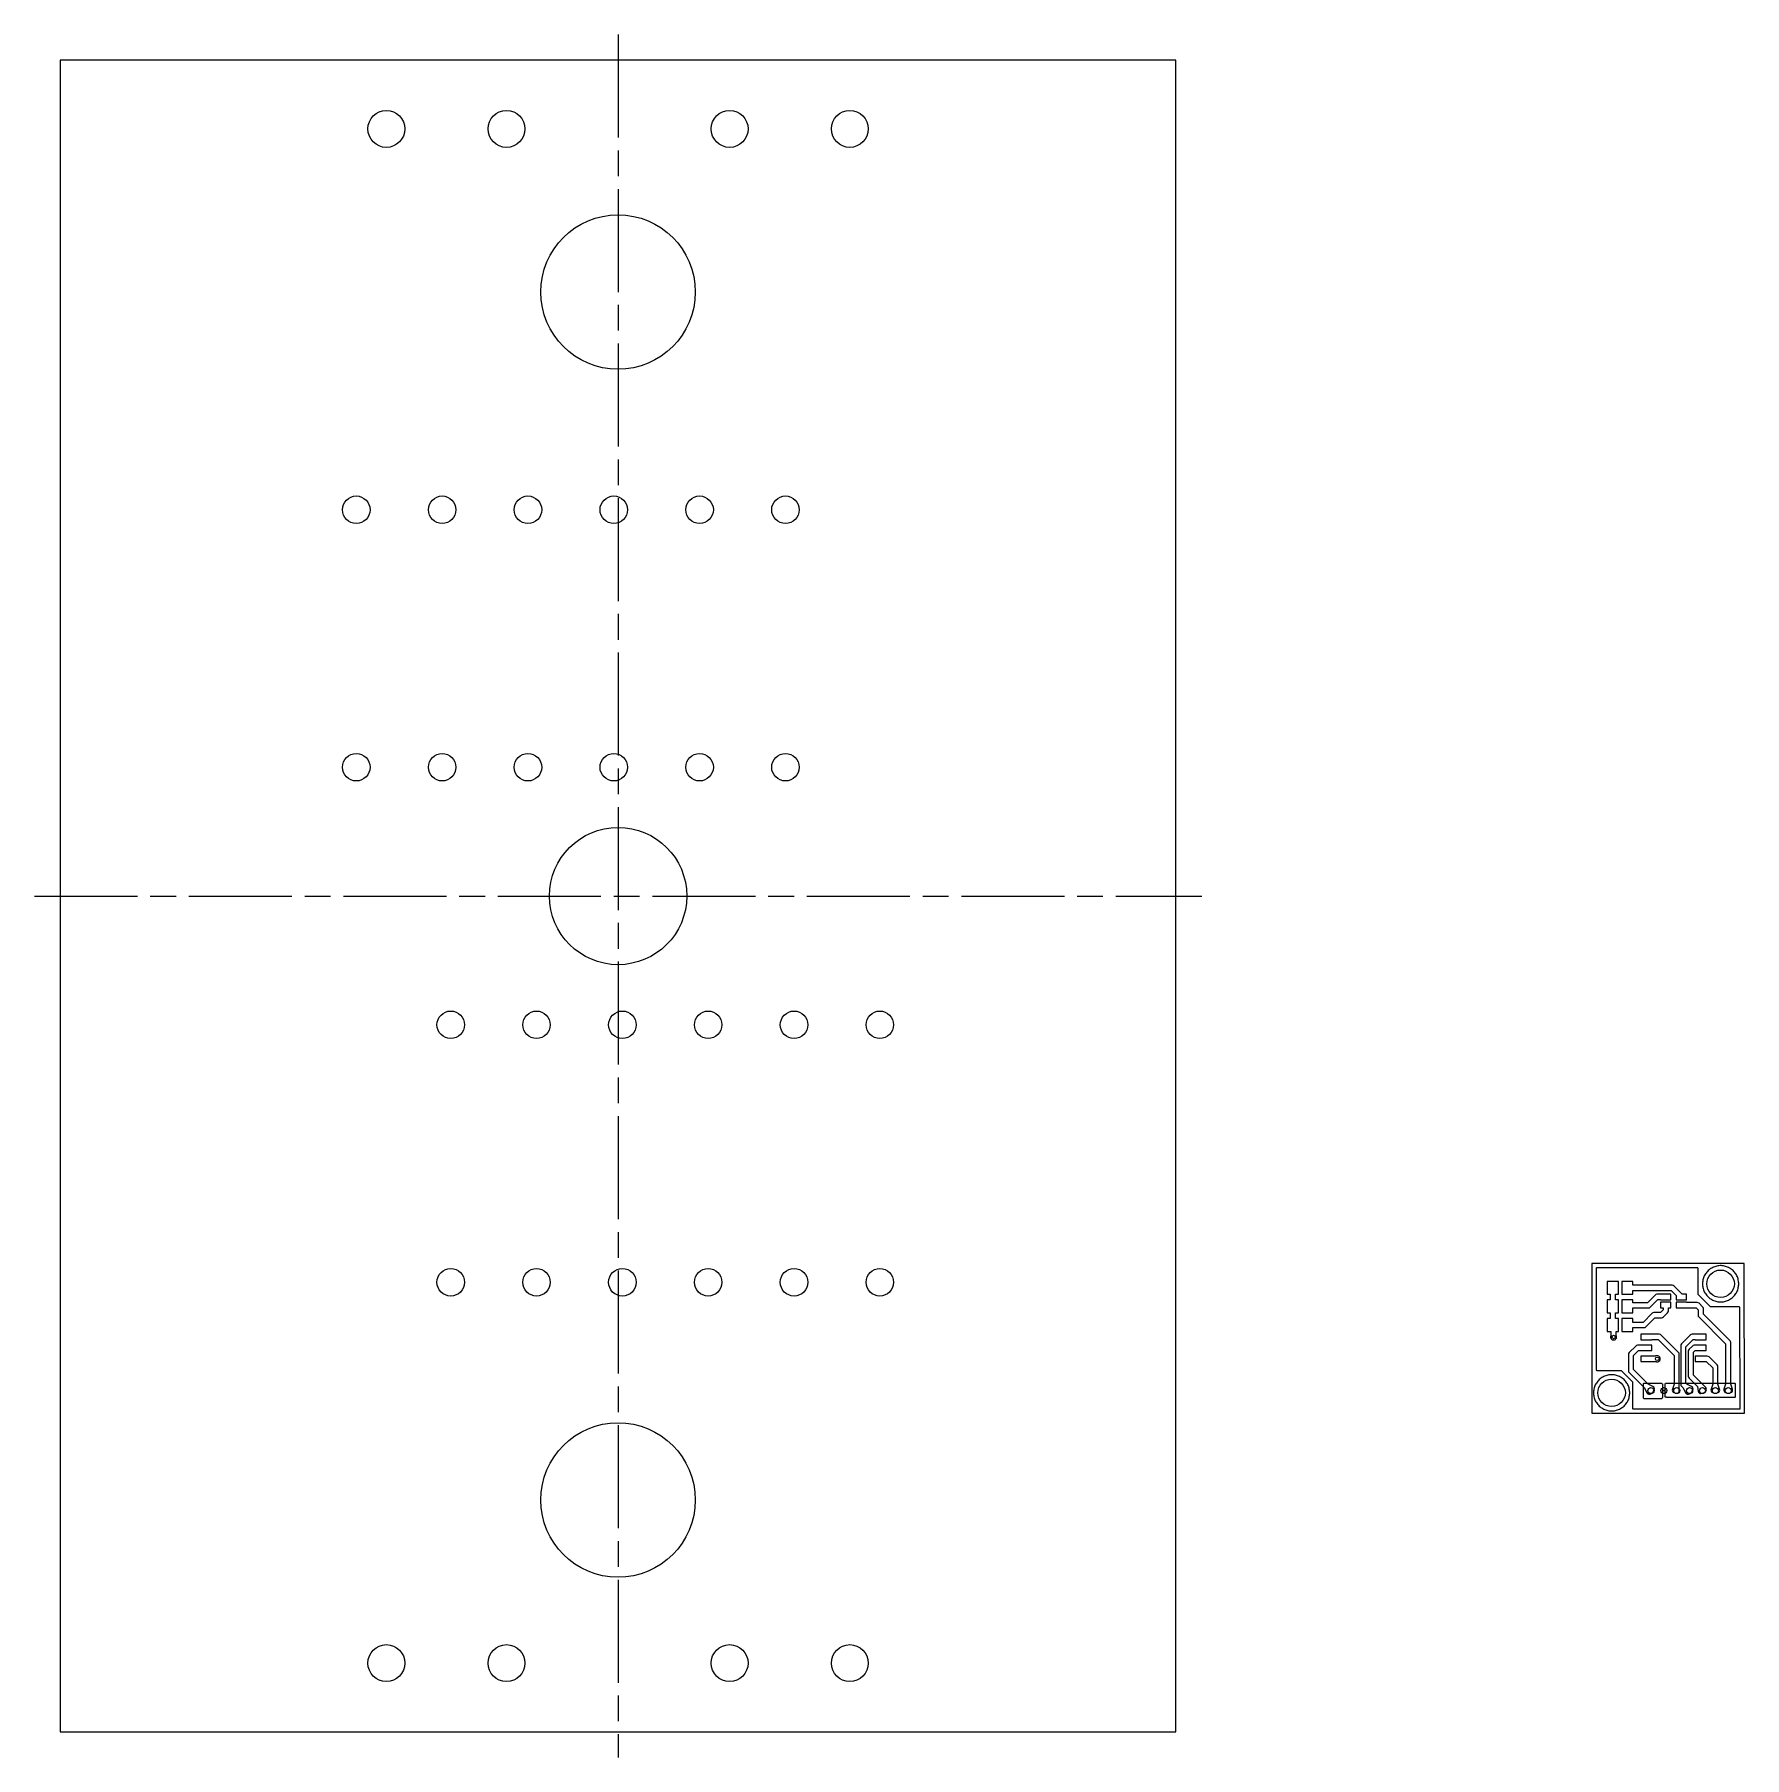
# Paper-space layout 'old version' of a CAD drawing. Header units: millimetres. Extents: x 0 to 199, y 0 to 201.
import ezdxf

# ---------------------------------------------------------------- set-up
doc = ezdxf.new("R2010")
doc.units = ezdxf.units.MM
doc.linetypes.add('AM_ISO08W050', pattern=[18, 12, -1.5, 3, -1.5])
for name, color, linetype in [('16_copper', 7, 'Continuous'), ('1_copper', 7, 'Continuous'), ('drills_PTH', 7, 'Continuous'), ('drills_via_1_16', 7, 'Continuous'), ('outline', 7, 'Continuous')]:
    doc.layers.add(name, color=color, linetype=linetype)
doc.layers.add('AM_7', color=4, linetype='AM_ISO08W050', lineweight=25)

psp = doc.layouts.new('old version')

# ---------------------------------------------------------------- linework, layer by layer
psp.add_lwpolyline([(3, 3), (133, 3), (133, 197.72), (3, 197.72)], close=True)
for centre, radius in [((41, 189.72), 2.15), ((55, 189.72), 2.15), ((81, 189.72), 2.15), ((95, 189.72), 2.15), ((68, 170.72), 9), ((37.5, 145.36), 1.6), ((47.5, 145.36), 1.6), ((57.5, 145.36), 1.6), ((67.5, 145.36), 1.6), ((77.5, 145.36), 1.6), ((87.5, 145.36), 1.6), ((37.5, 115.36), 1.6), ((47.5, 115.36), 1.6), ((57.5, 115.36), 1.6), ((67.5, 115.36), 1.6), ((77.5, 115.36), 1.6), ((87.5, 115.36), 1.6), ((68, 100.36), 8), ((48.5, 85.36), 1.6), ((58.5, 85.36), 1.6), ((68.5, 85.36), 1.6), ((78.5, 85.36), 1.6), ((88.5, 85.36), 1.6), ((98.5, 85.36), 1.6), ((48.5, 55.36), 1.6), ((58.5, 55.36), 1.6), ((68.5, 55.36), 1.6), ((78.5, 55.36), 1.6), ((88.5, 55.36), 1.6), ((98.5, 55.36), 1.6), ((68, 30), 9), ((41, 11), 2.15), ((55, 11), 2.15), ((81, 11), 2.15), ((95, 11), 2.15)]:
    psp.add_circle(centre, radius)
at = {"layer": '16_copper'}
for points in [[(198.67, 40.61, 0.392867), (198.74, 40.69), (198.71, 52.42, 0.413541), (198.64, 52.5), (195.29, 52.5), (193.84, 53.94), (193.84, 56.97, 0.414214), (193.77, 57.04), (182.03, 57.04, 0.414214), (181.96, 56.97), (181.96, 45.18, 0.414214), (182.03, 45.1), (184.88, 45.1), (186.2, 43.78), (186.2, 40.69, 0.414214), (186.28, 40.61), (198.66, 40.61)], [(187.51, 41.8), (187.47, 41.85), (187.47, 43.56), (187.51, 43.61), (189.61, 43.61), (189.66, 43.55, 0.144973), (189.69, 43.52), (189.7, 43.52), (189.7, 42.81, 0.414214), (189.77, 42.74), (189.92, 42.74, 0.414214), (190, 42.81), (190, 43.55), (190.05, 43.61), (198.12, 43.61), (198.16, 43.56), (198.16, 41.97), (198.12, 41.93), (190.18, 41.93, 0.421544), (190.07, 41.99), (190, 41.97), (190, 42.66, 0.237915), (189.97, 42.72), (189.97, 42.73, -0.108546), (189.92, 42.74), (189.77, 42.74, -0.109765), (189.73, 42.73), (189.73, 42.72, 0.234921), (189.7, 42.66), (189.7, 41.96, 0.28474), (189.65, 41.89), (189.65, 41.85), (189.61, 41.8)]]:
    psp.add_lwpolyline(points, format="xyb", close=True, dxfattribs=at)
for points in [[(196.65, 53.09), (196.78, 53.1), (196.9, 53.13), (197.03, 53.16), (197.15, 53.19), (197.27, 53.24), (197.38, 53.29), (197.5, 53.35), (197.61, 53.42), (197.71, 53.49), (197.81, 53.57), (197.91, 53.65), (198, 53.74), (198.08, 53.84), (198.16, 53.94), (198.23, 54.04), (198.3, 54.15), (198.36, 54.26), (198.41, 54.38), (198.45, 54.5), (198.49, 54.62), (198.52, 54.74), (198.55, 54.87), (198.56, 55), (198.57, 55.12), (198.57, 55.25), (198.56, 55.38), (198.55, 55.5), (198.52, 55.63), (198.49, 55.75), (198.45, 55.88), (198.41, 55.99), (198.36, 56.11), (198.3, 56.22), (198.23, 56.33), (198.16, 56.44), (198.08, 56.54), (198, 56.63), (197.91, 56.72), (197.81, 56.81), (197.71, 56.89), (197.61, 56.96), (197.5, 57.02), (197.38, 57.08), (197.27, 57.14), (197.15, 57.18), (197.03, 57.22), (196.9, 57.25), (196.78, 57.27), (196.65, 57.29), (196.52, 57.3), (196.4, 57.3), (196.27, 57.29), (196.14, 57.27), (196.02, 57.25), (195.89, 57.22), (195.77, 57.18), (195.65, 57.14), (195.54, 57.08), (195.42, 57.02), (195.32, 56.96), (195.21, 56.89), (195.11, 56.81), (195.01, 56.72), (194.92, 56.63), (194.84, 56.54), (194.76, 56.44), (194.69, 56.33), (194.62, 56.22), (194.56, 56.11), (194.51, 55.99), (194.47, 55.88), (194.43, 55.75), (194.4, 55.63), (194.38, 55.5), (194.36, 55.38), (194.35, 55.25), (194.35, 55.12), (194.36, 55), (194.38, 54.87), (194.4, 54.74), (194.43, 54.62), (194.47, 54.5), (194.51, 54.38), (194.56, 54.26), (194.62, 54.15), (194.69, 54.04), (194.76, 53.94), (194.84, 53.84), (194.92, 53.74), (195.01, 53.65), (195.11, 53.57), (195.21, 53.49), (195.32, 53.42), (195.42, 53.35), (195.54, 53.29), (195.65, 53.24), (195.77, 53.19), (195.89, 53.16), (196.02, 53.13), (196.14, 53.1), (196.27, 53.09), (196.4, 53.08), (196.52, 53.08)], [(183.95, 40.39), (184.08, 40.4), (184.2, 40.43), (184.33, 40.46), (184.45, 40.49), (184.57, 40.54), (184.68, 40.59), (184.8, 40.65), (184.91, 40.72), (185.01, 40.79), (185.11, 40.87), (185.21, 40.95), (185.3, 41.04), (185.38, 41.14), (185.46, 41.24), (185.53, 41.34), (185.6, 41.45), (185.66, 41.56), (185.71, 41.68), (185.75, 41.8), (185.79, 41.92), (185.82, 42.04), (185.85, 42.17), (185.86, 42.3), (185.87, 42.42), (185.87, 42.55), (185.86, 42.68), (185.85, 42.8), (185.82, 42.93), (185.79, 43.05), (185.75, 43.18), (185.71, 43.29), (185.66, 43.41), (185.6, 43.52), (185.53, 43.63), (185.46, 43.74), (185.38, 43.84), (185.3, 43.93), (185.21, 44.02), (185.11, 44.11), (185.01, 44.19), (184.91, 44.26), (184.8, 44.32), (184.68, 44.38), (184.57, 44.44), (184.45, 44.48), (184.33, 44.52), (184.2, 44.55), (184.08, 44.57), (183.95, 44.59), (183.82, 44.6), (183.7, 44.6), (183.57, 44.59), (183.44, 44.57), (183.32, 44.55), (183.19, 44.52), (183.07, 44.48), (182.95, 44.44), (182.84, 44.38), (182.72, 44.32), (182.62, 44.26), (182.51, 44.19), (182.41, 44.11), (182.31, 44.02), (182.22, 43.93), (182.14, 43.84), (182.06, 43.74), (181.99, 43.63), (181.92, 43.52), (181.86, 43.41), (181.81, 43.29), (181.77, 43.18), (181.73, 43.05), (181.7, 42.93), (181.68, 42.8), (181.66, 42.68), (181.65, 42.55), (181.65, 42.42), (181.66, 42.3), (181.68, 42.17), (181.7, 42.04), (181.73, 41.92), (181.77, 41.8), (181.81, 41.68), (181.86, 41.56), (181.92, 41.45), (181.99, 41.34), (182.06, 41.24), (182.14, 41.14), (182.22, 41.04), (182.31, 40.95), (182.41, 40.87), (182.51, 40.79), (182.62, 40.72), (182.72, 40.65), (182.84, 40.59), (182.95, 40.54), (183.07, 40.49), (183.19, 40.46), (183.32, 40.43), (183.44, 40.4), (183.57, 40.39), (183.7, 40.38), (183.82, 40.38)]]:
    psp.add_lwpolyline(points, close=True, dxfattribs=at)
at = {"layer": '1_copper'}
for points in [[(196.65, 53.09), (196.78, 53.1), (196.9, 53.13), (197.03, 53.16), (197.15, 53.19), (197.27, 53.24), (197.38, 53.29), (197.5, 53.35), (197.61, 53.42), (197.71, 53.49), (197.81, 53.57), (197.91, 53.65), (198, 53.74), (198.08, 53.84), (198.16, 53.94), (198.23, 54.04), (198.3, 54.15), (198.36, 54.26), (198.41, 54.38), (198.45, 54.5), (198.49, 54.62), (198.52, 54.74), (198.55, 54.87), (198.56, 55), (198.57, 55.12), (198.57, 55.25), (198.56, 55.38), (198.55, 55.5), (198.52, 55.63), (198.49, 55.75), (198.45, 55.88), (198.41, 55.99), (198.36, 56.11), (198.3, 56.22), (198.23, 56.33), (198.16, 56.44), (198.08, 56.54), (198, 56.63), (197.91, 56.72), (197.81, 56.81), (197.71, 56.89), (197.61, 56.96), (197.5, 57.02), (197.38, 57.08), (197.27, 57.14), (197.15, 57.18), (197.03, 57.22), (196.9, 57.25), (196.78, 57.27), (196.65, 57.29), (196.52, 57.3), (196.4, 57.3), (196.27, 57.29), (196.14, 57.27), (196.02, 57.25), (195.89, 57.22), (195.77, 57.18), (195.65, 57.14), (195.54, 57.08), (195.42, 57.02), (195.32, 56.96), (195.21, 56.89), (195.11, 56.81), (195.01, 56.72), (194.92, 56.63), (194.84, 56.54), (194.76, 56.44), (194.69, 56.33), (194.62, 56.22), (194.56, 56.11), (194.51, 55.99), (194.47, 55.88), (194.43, 55.75), (194.4, 55.63), (194.38, 55.5), (194.36, 55.38), (194.35, 55.25), (194.35, 55.12), (194.36, 55), (194.38, 54.87), (194.4, 54.74), (194.43, 54.62), (194.47, 54.5), (194.51, 54.38), (194.56, 54.26), (194.62, 54.15), (194.69, 54.04), (194.76, 53.94), (194.84, 53.84), (194.92, 53.74), (195.01, 53.65), (195.11, 53.57), (195.21, 53.49), (195.32, 53.42), (195.42, 53.35), (195.54, 53.29), (195.65, 53.24), (195.77, 53.19), (195.89, 53.16), (196.02, 53.13), (196.14, 53.1), (196.27, 53.09), (196.4, 53.08), (196.52, 53.08)], [(183.95, 40.39), (184.08, 40.4), (184.2, 40.43), (184.33, 40.46), (184.45, 40.49), (184.57, 40.54), (184.68, 40.59), (184.8, 40.65), (184.91, 40.72), (185.01, 40.79), (185.11, 40.87), (185.21, 40.95), (185.3, 41.04), (185.38, 41.14), (185.46, 41.24), (185.53, 41.34), (185.6, 41.45), (185.66, 41.56), (185.71, 41.68), (185.75, 41.8), (185.79, 41.92), (185.82, 42.04), (185.85, 42.17), (185.86, 42.3), (185.87, 42.42), (185.87, 42.55), (185.86, 42.68), (185.85, 42.8), (185.82, 42.93), (185.79, 43.05), (185.75, 43.18), (185.71, 43.29), (185.66, 43.41), (185.6, 43.52), (185.53, 43.63), (185.46, 43.74), (185.38, 43.84), (185.3, 43.93), (185.21, 44.02), (185.11, 44.11), (185.01, 44.19), (184.91, 44.26), (184.8, 44.32), (184.68, 44.38), (184.57, 44.44), (184.45, 44.48), (184.33, 44.52), (184.2, 44.55), (184.08, 44.57), (183.95, 44.59), (183.82, 44.6), (183.7, 44.6), (183.57, 44.59), (183.44, 44.57), (183.32, 44.55), (183.19, 44.52), (183.07, 44.48), (182.95, 44.44), (182.84, 44.38), (182.72, 44.32), (182.62, 44.26), (182.51, 44.19), (182.41, 44.11), (182.31, 44.02), (182.22, 43.93), (182.14, 43.84), (182.06, 43.74), (181.99, 43.63), (181.92, 43.52), (181.86, 43.41), (181.81, 43.29), (181.77, 43.18), (181.73, 43.05), (181.7, 42.93), (181.68, 42.8), (181.66, 42.68), (181.65, 42.55), (181.65, 42.42), (181.66, 42.3), (181.68, 42.17), (181.7, 42.04), (181.73, 41.92), (181.77, 41.8), (181.81, 41.68), (181.86, 41.56), (181.92, 41.45), (181.99, 41.34), (182.06, 41.24), (182.14, 41.14), (182.22, 41.04), (182.31, 40.95), (182.41, 40.87), (182.51, 40.79), (182.62, 40.72), (182.72, 40.65), (182.84, 40.59), (182.95, 40.54), (183.07, 40.49), (183.19, 40.46), (183.32, 40.43), (183.44, 40.4), (183.57, 40.39), (183.7, 40.38), (183.82, 40.38)]]:
    psp.add_lwpolyline(points, close=True, dxfattribs=at)
for points in [[(184.06, 48.64, 0.514351), (184.29, 49.17), (184.29, 49.64), (184.55, 49.64), (184.55, 51.14), (184.21, 51.14), (184.21, 51.8), (184.55, 51.8), (184.55, 53.3), (184.21, 53.3), (184.21, 53.96), (184.55, 53.96), (184.55, 55.46), (183.25, 55.46), (183.25, 53.96), (183.6, 53.96), (183.6, 53.3), (183.25, 53.3), (183.25, 51.8), (183.6, 51.8), (183.6, 51.14), (183.25, 51.14), (183.25, 49.64), (183.68, 49.64), (183.68, 49.17), (183.67, 49.15), (183.66, 49.1), (183.64, 49.06), (183.64, 49.01), (183.64, 48.97), (183.64, 48.92), (183.66, 48.88), (183.67, 48.83), (183.7, 48.79), (183.72, 48.76), (183.76, 48.73), (183.79, 48.7), (183.83, 48.67), (183.88, 48.66), (183.92, 48.64), (183.97, 48.64), (184.01, 48.64)], [(192.47, 53.98), (191.98, 53.98), (191.04, 54.92, 0.198912), (190.83, 55.01), (186.25, 55.01), (186.25, 55.46), (184.95, 55.46), (184.95, 53.96), (186.25, 53.96), (186.25, 54.4), (190.7, 54.4), (191.27, 53.83), (191.27, 53.33), (192.47, 53.33)], [(186.25, 52.37), (188.05, 52.37, 0.198912), (188.27, 52.46), (189.16, 53.35), (189.47, 53.35), (189.47, 53.33), (190.67, 53.33), (190.67, 53.98), (189.47, 53.98), (189.47, 53.96), (189.04, 53.96, 0.198912), (188.82, 53.87), (187.93, 52.98), (186.25, 52.98), (186.25, 53.3), (184.95, 53.3), (184.95, 51.8), (186.25, 51.8)], [(186.25, 50.08), (187.55, 50.08, 0.198912), (187.76, 50.17), (188.81, 51.23), (189.58, 51.23, 0.198912), (189.79, 51.32), (190.29, 51.81, 0.198912), (190.38, 52.03), (190.38, 52.38), (190.67, 52.38), (190.67, 53.03), (189.47, 53.03), (189.47, 52.38), (189.77, 52.38), (189.77, 52.15), (189.45, 51.84), (188.69, 51.84, 0.198912), (188.47, 51.75), (187.42, 50.69), (186.25, 50.69), (186.25, 51.14), (184.95, 51.14), (184.95, 49.64), (186.25, 49.64)], [(197.36, 42.43, 0.074175), (197.44, 42.45), (197.65, 42.52, 0.414213), (197.85, 42.9), (197.65, 43.49), (197.65, 48.33, 0.198912), (197.56, 48.55), (194.45, 51.66), (194.45, 52.29, 0.198912), (194.37, 52.51), (193.95, 52.92, 0.198912), (193.74, 53.01), (192.47, 53.01), (192.47, 53.03), (191.27, 53.03), (191.27, 52.38), (192.47, 52.38), (192.47, 52.4), (193.61, 52.4), (193.84, 52.17), (193.84, 51.53, 0.198912), (193.93, 51.32), (197.04, 48.21), (197.04, 43.49), (196.85, 42.9, 0.414214), (197.04, 42.52), (197.25, 42.45), (197.26, 42.45), (197.26, 42.45), (197.27, 42.44), (197.28, 42.44), (197.29, 42.44), (197.3, 42.44), (197.3, 42.44), (197.31, 42.44), (197.31, 42.44), (197.32, 42.43), (197.33, 42.43), (197.34, 42.43), (197.34, 42.43), (197.35, 42.43)], [(191.65, 46.98, 0.188703), (191.56, 47.18), (189.54, 49.21, 0.198912), (189.32, 49.3), (188.43, 49.3), (188.43, 49.31), (187.16, 49.31), (187.16, 48.67), (188.43, 48.67), (188.43, 48.69), (189.2, 48.69), (191.04, 46.84), (191.04, 43.49), (190.85, 42.9, 0.414214), (191.04, 42.52), (191.25, 42.45, 0.511368), (191.65, 42.74), (191.65, 46.97)], [(192.66, 42.33, 0.106064), (192.79, 42.37), (192.99, 42.47, 0.16138), (193.12, 42.6), (193.22, 42.8, 0.414212), (193.08, 43.21), (192.53, 43.48), (192.42, 43.6), (192.42, 47.85), (193.26, 48.69), (193.51, 48.69), (193.51, 48.67), (194.78, 48.67), (194.78, 49.31), (193.51, 49.31), (193.51, 49.3), (193.13, 49.3, 0.198912), (192.92, 49.21), (191.9, 48.19, 0.198912), (191.81, 47.97), (191.81, 43.47, 0.198912), (191.9, 43.25), (192.1, 43.05), (192.38, 42.5), (192.38, 42.5), (192.38, 42.5), (192.39, 42.48), (192.4, 42.46), (192.4, 42.46), (192.4, 42.46), (192.42, 42.45), (192.43, 42.43), (192.43, 42.43), (192.43, 42.43), (192.45, 42.42), (192.46, 42.4), (192.46, 42.4), (192.46, 42.4), (192.48, 42.39), (192.5, 42.38), (192.5, 42.38), (192.5, 42.38), (192.52, 42.37), (192.54, 42.36), (192.54, 42.36), (192.54, 42.36), (192.56, 42.35), (192.58, 42.34), (192.58, 42.34), (192.58, 42.34), (192.6, 42.34), (192.62, 42.34), (192.62, 42.34), (192.62, 42.34), (192.64, 42.34), (192.66, 42.33)], [(188.16, 42.33, 0.106064), (188.29, 42.37), (188.49, 42.47, 0.16138), (188.62, 42.6), (188.72, 42.8, 0.414212), (188.58, 43.21), (188.03, 43.48), (186.33, 45.19), (186.33, 46.83), (186.91, 47.42), (187.16, 47.42), (187.16, 47.4), (188.43, 47.4), (188.43, 48.04), (187.16, 48.04), (187.16, 48.03), (186.78, 48.03, 0.198912), (186.57, 47.94), (185.81, 47.17, 0.198912), (185.72, 46.96), (185.72, 45.06, 0.198912), (185.81, 44.85), (187.6, 43.05), (187.88, 42.5), (187.88, 42.5), (187.88, 42.5), (187.89, 42.48), (187.9, 42.46), (187.9, 42.46), (187.9, 42.46), (187.92, 42.45), (187.93, 42.43), (187.93, 42.43), (187.93, 42.43), (187.95, 42.42), (187.96, 42.4), (187.96, 42.4), (187.96, 42.4), (187.98, 42.39), (188, 42.38), (188, 42.38), (188, 42.38), (188.02, 42.37), (188.04, 42.36), (188.04, 42.36), (188.04, 42.36), (188.06, 42.35), (188.08, 42.34), (188.08, 42.34), (188.08, 42.34), (188.1, 42.34), (188.12, 42.34), (188.12, 42.34), (188.12, 42.34), (188.14, 42.34), (188.16, 42.33)], [(189.14, 46.1, 1), (189, 46.8), (188.96, 46.79, 0.049678), (188.89, 46.76), (188.43, 46.76), (188.43, 46.77), (187.16, 46.77), (187.16, 46.13), (188.43, 46.13), (188.43, 46.15), (188.89, 46.15), (188.91, 46.13), (188.96, 46.12), (189, 46.1), (189.05, 46.1), (189.09, 46.1)], [(193.31, 47.21), (193.51, 47.42), (193.51, 47.42), (193.51, 47.4), (194.78, 47.4), (194.78, 48.04), (193.51, 48.04), (193.51, 48.03), (193.39, 48.03, 0.198912), (193.17, 47.94), (192.79, 47.56, 0.198912), (192.7, 47.34), (192.7, 44.42, 0.198912), (192.79, 44.2), (193.76, 43.23), (193.83, 42.68, 0.414214), (194.17, 42.41), (194.38, 42.44, 0.161386), (194.56, 42.52), (194.72, 42.67, 0.414209), (194.73, 43.1), (194.62, 43.22, 0.077369), (194.56, 43.29), (193.31, 44.55)], [(195.86, 42.43, 0.074175), (195.94, 42.45), (196.15, 42.52, 0.414213), (196.35, 42.9), (196.15, 43.49), (196.15, 45.51, 0.198912), (196.06, 45.73), (195.13, 46.67, 0.198912), (194.91, 46.76), (194.78, 46.76), (194.78, 46.77), (193.51, 46.77), (193.51, 46.13), (194.78, 46.13), (194.78, 46.15), (194.79, 46.15), (195.54, 45.39), (195.54, 43.49), (195.35, 42.9, 0.414214), (195.54, 42.52), (195.75, 42.45), (195.76, 42.45), (195.76, 42.45), (195.77, 42.44), (195.78, 42.44), (195.79, 42.44), (195.8, 42.44), (195.8, 42.44), (195.81, 42.44), (195.81, 42.44), (195.82, 42.43), (195.83, 42.43), (195.84, 42.43), (195.84, 42.43), (195.85, 42.43)]]:
    psp.add_lwpolyline(points, format="xyb", close=True, dxfattribs=at)
at = {"layer": 'AM_7'}
for p, q in [((68, 200.72), (68, 0)), ((0, 100.36), (136, 100.36))]:
    psp.add_line(p, q, dxfattribs=at)
at = {"layer": 'drills_PTH'}
for centre in [(188.35, 42.74), (189.85, 42.74), (191.35, 42.74), (192.85, 42.74), (194.35, 42.74), (195.85, 42.74), (197.35, 42.74)]:
    psp.add_circle(centre, 0.35, dxfattribs=at)
at = {"layer": 'drills_via_1_16'}
for centre, radius in [((196.46, 55.19), 1.6), ((183.99, 48.99), 0.2), ((189.07, 46.45), 0.2), ((183.76, 42.49), 1.6)]:
    psp.add_circle(centre, radius, dxfattribs=at)
at = {"layer": 'outline'}
psp.add_lwpolyline([(181.45, 40.1), (199.25, 40.1), (199.21, 57.55), (181.45, 57.55), (181.45, 40.1)], close=True, dxfattribs=at)

doc.saveas('drawing.dxf')
